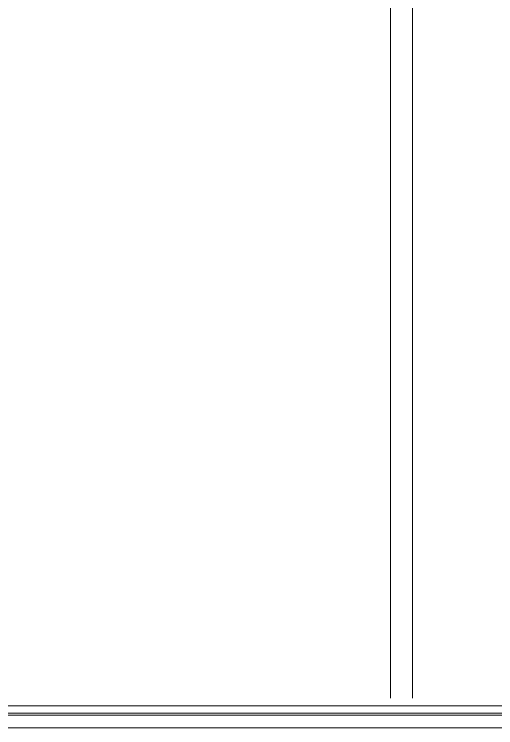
# Model space of a CAD drawing. Header units: metres. Extents: x -175 to 101, y -7 to 93.
# Drawn here: x 23.339 to 24.653, y 12.13 to 14.076 of the extents above; entities that cross this region are included whole.
import ezdxf

# ---------------------------------------------------------------- set-up
doc = ezdxf.new("R2010")
doc.units = ezdxf.units.M
doc.layers.add('DC_SOMBREADO', color=252, linetype='Continuous', lineweight=9, transparency=0.4)
doc.layers.add('DC_TRANSPARENTE', color=251, linetype='Continuous', lineweight=9, transparency=0.4)

# ---------------------------------------------------------------- blocks, each defined once
blk = doc.blocks.new('paimenti')
for p, q in [((1745.8764, 1603.6426), (1752.4764, 1603.6426)), ((1745.8764, 1603.6226), (1752.4764, 1603.6226)), ((1752.4764, 1603.6171), (1745.8764, 1603.6171))]:
    blk.add_line(p, q)
blk.add_lwpolyline([(1752.4764, 1603.5827), (1745.8769, 1603.5827)])

msp = doc.modelspace()

# ---------------------------------------------------------------- linework, layer by layer
at = {"layer": 'DC_TRANSPARENTE', "linetype": 'Continuous'}
for points in [[(24.4255, 12.2106), (24.4255, 15.9056), (22.6831, 15.9056)], [(24.3655, 12.2106), (24.3655, 15.8456), (22.7431, 15.8456)]]:
    msp.add_lwpolyline(points, dxfattribs=at)

# ---------------------------------------------------------------- block references
at = {"layer": 'DC_SOMBREADO'}
msp.add_blockref('paimenti', (-1723.1932, -1591.4526), dxfattribs=at)

doc.saveas('drawing.dxf')
